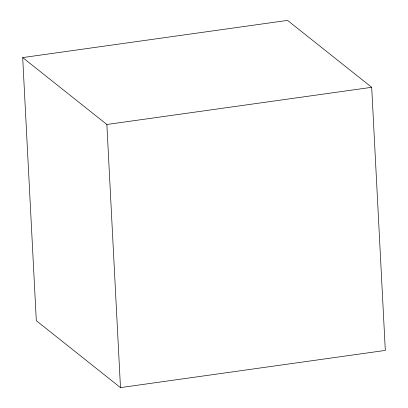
<?xml version="1.0" encoding="UTF-8"?>
<svg xmlns="http://www.w3.org/2000/svg" width="408" height="408" viewBox="0 0 408 408"><rect width="100%" height="100%" fill="white"/><g stroke="black" fill="none" stroke-linecap="round" stroke-linejoin="round"><path stroke-width="0.61" d="M22.685 57.579L287.518 20.4L371.693 87.307L385.315 350.421L120.482 387.6L36.307 320.693L22.685 57.579L106.865 124.486L371.693 87.307M106.865 124.486L120.482 387.6"/></g></svg>
